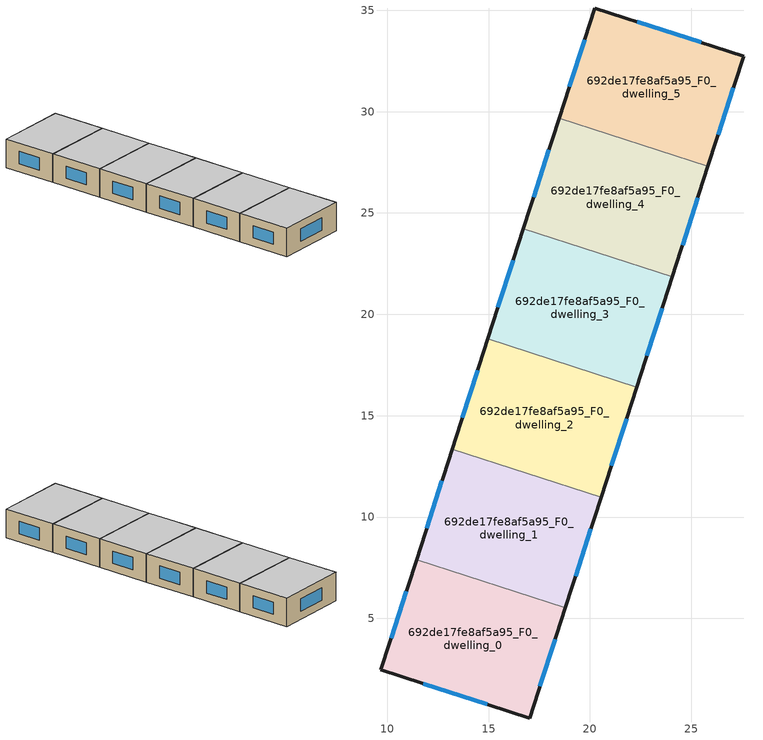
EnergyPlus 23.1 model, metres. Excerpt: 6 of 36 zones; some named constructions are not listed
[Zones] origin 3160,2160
692de17fe8af5a95_F0_dwelling_0
 floor ground (EU_floor_Construction): 18.79,5.53 17.03,0.09 9.69,2.46 11.45,7.9 z0
 wall outside (EU_wall_Construction): 11.45,7.9 9.69,2.46 17.03,0.09 18.79,5.53 z0:3
 wall to 692de17fe8af5a95_F0_dwelling_1 (EU_wall_Construction): 18.79,5.53 11.45,7.9 z0:3
 window (EU_Window_Construction): 17.54,1.64 18.29,3.98 / 11.79,1.78 14.93,0.77 / 10.94,6.35 10.19,4.02 z0.86:2.14
 ceiling to 692de17fe8af5a95_F1_dwelling_0 (EU_floor_Construction): 17.03,0.09 18.79,5.53 11.45,7.9 9.69,2.46 z3
692de17fe8af5a95_F0_dwelling_1
 floor ground (EU_floor_Construction): 20.55,10.97 18.79,5.53 11.45,7.9 13.2,13.34 z0
 wall outside (EU_wall_Construction): 13.2,13.34 11.45,7.9 / 18.79,5.53 20.55,10.97 z0:3
 wall to 692de17fe8af5a95_F0_dwelling_2 (EU_wall_Construction): 20.55,10.97 13.2,13.34 z0:3
 window (EU_Window_Construction): 12.7,11.79 11.95,9.46 / 19.29,7.08 20.05,9.42 z0.86:2.14
 ceiling to 692de17fe8af5a95_F1_dwelling_1 (EU_floor_Construction): 18.79,5.53 20.55,10.97 13.2,13.34 11.45,7.9 z3
692de17fe8af5a95_F0_dwelling_2
 floor ground (EU_floor_Construction): 22.31,16.41 20.55,10.97 13.2,13.34 14.96,18.79 z0
 wall outside (EU_wall_Construction): 14.96,18.79 13.2,13.34 / 20.55,10.97 22.31,16.41 z0:3
 wall to 692de17fe8af5a95_F0_dwelling_3 (EU_wall_Construction): 22.31,16.41 14.96,18.79 z0:3
 window (EU_Window_Construction): 14.46,17.23 13.71,14.9 / 21.05,12.53 21.8,14.86 z0.86:2.14
 ceiling to 692de17fe8af5a95_F1_dwelling_2 (EU_floor_Construction): 20.55,10.97 22.31,16.41 14.96,18.79 13.2,13.34 z3
692de17fe8af5a95_F0_dwelling_3
 floor ground (EU_floor_Construction): 24.06,21.86 22.31,16.41 14.96,18.79 16.72,24.23 z0
 wall outside (EU_wall_Construction): 16.72,24.23 14.96,18.79 / 22.31,16.41 24.06,21.86 z0:3
 wall to 692de17fe8af5a95_F0_dwelling_4 (EU_wall_Construction): 24.06,21.86 16.72,24.23 z0:3
 window (EU_Window_Construction): 16.22,22.67 15.46,20.34 / 22.81,17.97 23.56,20.3 z0.86:2.14
 ceiling to 692de17fe8af5a95_F1_dwelling_3 (EU_floor_Construction): 22.31,16.41 24.06,21.86 16.72,24.23 14.96,18.79 z3
692de17fe8af5a95_F0_dwelling_4
 floor ground (EU_floor_Construction): 25.82,27.3 24.06,21.86 16.72,24.23 18.48,29.67 z0
 wall outside (EU_wall_Construction): 18.48,29.67 16.72,24.23 / 24.06,21.86 25.82,27.3 z0:3
 wall to 692de17fe8af5a95_F0_dwelling_5 (EU_wall_Construction): 25.82,27.3 18.48,29.67 z0:3
 window (EU_Window_Construction): 17.97,28.12 17.22,25.78 / 24.57,23.41 25.32,25.74 z0.86:2.14
 ceiling to 692de17fe8af5a95_F1_dwelling_4 (EU_floor_Construction): 24.06,21.86 25.82,27.3 18.48,29.67 16.72,24.23 z3
692de17fe8af5a95_F0_dwelling_5
 floor ground (EU_floor_Construction): 27.58,32.74 25.82,27.3 18.48,29.67 20.23,35.11 z0
 wall outside (EU_wall_Construction): 25.82,27.3 27.58,32.74 20.23,35.11 18.48,29.67 z0:3
 window (EU_Window_Construction): 19.73,33.56 18.98,31.22 / 25.48,33.42 22.33,34.43 / 26.32,28.85 27.08,31.18 z0.86:2.14
 ceiling to 692de17fe8af5a95_F1_dwelling_5 (EU_floor_Construction): 25.82,27.3 27.58,32.74 20.23,35.11 18.48,29.67 z3
[HVACTEMPLATE:THERMOSTAT] Constant Heating Setpoint=20; Constant Cooling Setpoint=50
EU_HeatOnly_692de17fe8af5a95_F0_dwelling_0; EU_HeatOnly_692de17fe8af5a95_F0_dwelling_1; EU_HeatOnly_692de17fe8af5a95_F0_dwelling_2; EU_HeatOnly_692de17fe8af5a95_F0_dwelling_3; EU_HeatOnly_692de17fe8af5a95_F0_dwelling_4; EU_HeatOnly_692de17fe8af5a95_F0_dwelling_5; EU_HeatOnly_692de17fe8af5a95_F1_dwelling_0; EU_HeatOnly_692de17fe8af5a95_F1_dwelling_1; EU_HeatOnly_692de17fe8af5a95_F1_dwelling_2; EU_HeatOnly_692de17fe8af5a95_F1_dwelling_3; EU_HeatOnly_692de17fe8af5a95_F1_dwelling_4; EU_HeatOnly_692de17fe8af5a95_F1_dwelling_5; EU_HeatOnly_692de17fe8af5a95_F2_dwelling_0; EU_HeatOnly_692de17fe8af5a95_F2_dwelling_1; EU_HeatOnly_692de17fe8af5a95_F2_dwelling_2; EU_HeatOnly_692de17fe8af5a95_F2_dwelling_3; EU_HeatOnly_692de17fe8af5a95_F2_dwelling_4; EU_HeatOnly_692de17fe8af5a95_F2_dwelling_5; EU_HeatOnly_692de17fe8af5a95_F3_dwelling_0; EU_HeatOnly_692de17fe8af5a95_F3_dwelling_1; EU_HeatOnly_692de17fe8af5a95_F3_dwelling_2; EU_HeatOnly_692de17fe8af5a95_F3_dwelling_3; EU_HeatOnly_692de17fe8af5a95_F3_dwelling_4; EU_HeatOnly_692de17fe8af5a95_F3_dwelling_5; EU_HeatOnly_692de17fe8af5a95_F4_dwelling_0; EU_HeatOnly_692de17fe8af5a95_F4_dwelling_1; EU_HeatOnly_692de17fe8af5a95_F4_dwelling_2; EU_HeatOnly_692de17fe8af5a95_F4_dwelling_3; EU_HeatOnly_692de17fe8af5a95_F4_dwelling_4; EU_HeatOnly_692de17fe8af5a95_F4_dwelling_5; EU_HeatOnly_692de17fe8af5a95_F5_dwelling_0; EU_HeatOnly_692de17fe8af5a95_F5_dwelling_1; EU_HeatOnly_692de17fe8af5a95_F5_dwelling_2; EU_HeatOnly_692de17fe8af5a95_F5_dwelling_3; EU_HeatOnly_692de17fe8af5a95_F5_dwelling_4; EU_HeatOnly_692de17fe8af5a95_F5_dwelling_5
[SCHEDULE:CONSTANT]
Name | Hourly Value
EU_AlwaysOn | 1
EU_CoolingOff | 0
[SCHEDULE:FILE] Column Number=1; Rows to Skip at Top=0; Number of Hours of Data=8760; Column Separator=Comma; Interpolate to Timestep=No; Minutes per Item=60; Adjust Schedule for Daylight Savings=Yes
Name | File
EU_Step8_GainSchedule_692de17fe8af5a95_F5_dwelling_1_f000 | ../../schedules/692de17fe8af5a95/692de17fe8af5a95_F5_dwelling_1_f000_gain.csv
EU_Step8_GainSchedule_692de17fe8af5a95_F5_dwelling_2_f000 | ../../schedules/692de17fe8af5a95/692de17fe8af5a95_F5_dwelling_2_f000_gain.csv
EU_Step8_GainSchedule_692de17fe8af5a95_F5_dwelling_3_f000 | ../../schedules/692de17fe8af5a95/692de17fe8af5a95_F5_dwelling_3_f000_gain.csv
EU_Step8_GainSchedule_692de17fe8af5a95_F5_dwelling_4_f000 | ../../schedules/692de17fe8af5a95/692de17fe8af5a95_F5_dwelling_4_f000_gain.csv
EU_Step8_GainSchedule_692de17fe8af5a95_F5_dwelling_5_f000 | ../../schedules/692de17fe8af5a95/692de17fe8af5a95_F5_dwelling_5_f000_gain.csv
